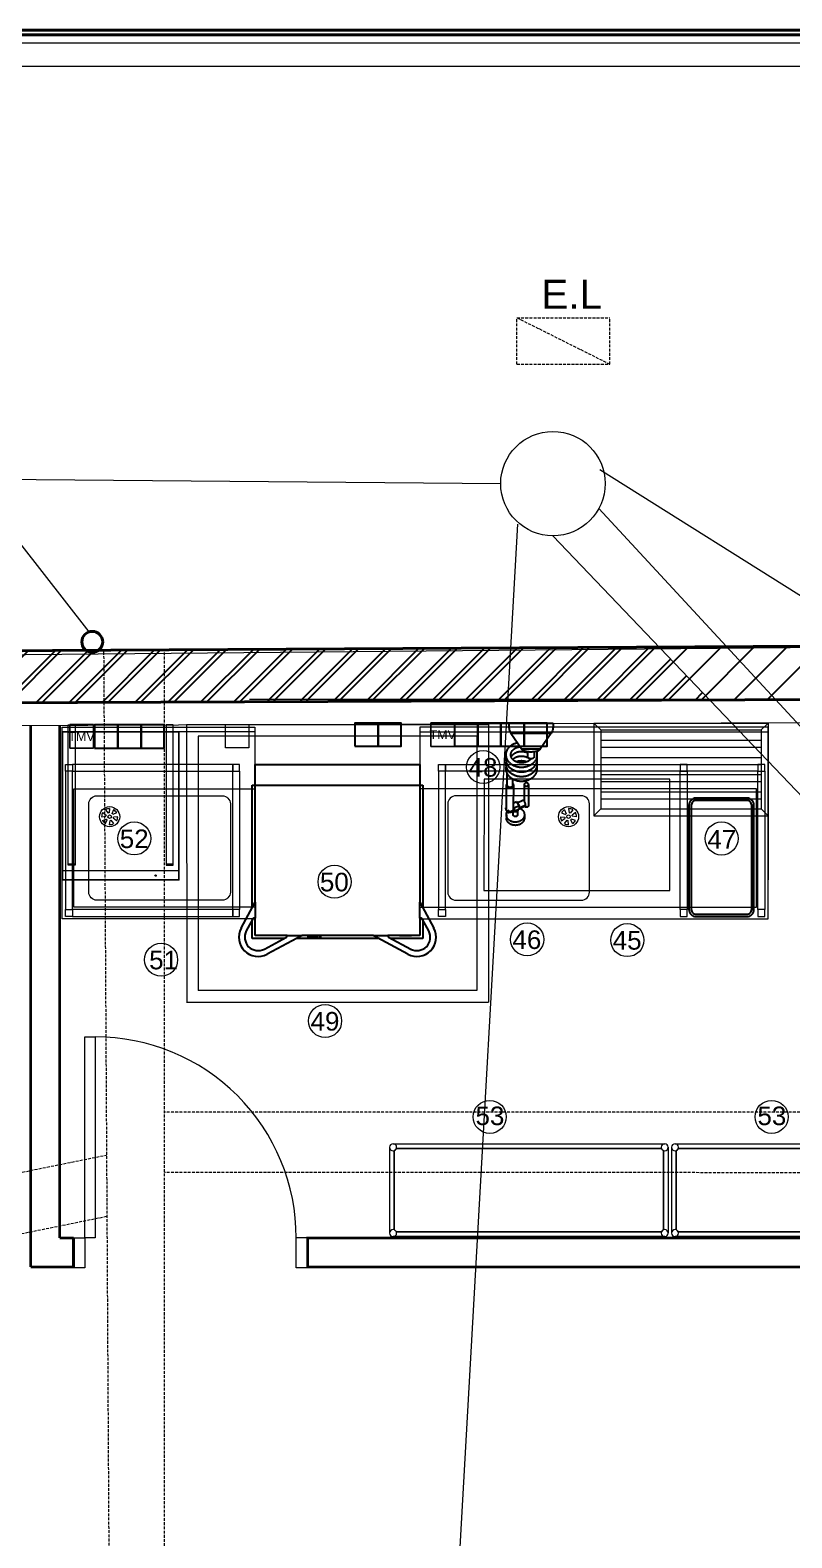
# Model space of a CAD drawing. Header units: millimetres. Extents: x -159872 to 386485, y -250577 to 158966.
# Drawn here: x 153026 to 156308, y 15271 to 21765 of the extents above; entities that cross this region are included whole.
import ezdxf

# ---------------------------------------------------------------- set-up
doc = ezdxf.new("R2010")
doc.units = ezdxf.units.MM
doc.linetypes.add('ACAD_ISO10W100', pattern=[18, 12, -3, 0, -3])
doc.layers.get('0').update_dxf_attribs({"lineweight": 25})
for name, color, linetype, lineweight in [('LDS-construction-lines', 6, 'Continuous', 9), ('LDS-equipment-kitchen equipment', 3, 'Continuous', 13), ('LDS-services-drainage', 17, 'Continuous', 18), ('LDS-struct-extg-ceiling beams', 252, 'ACAD_ISO10W100', 9), ('LDS-struct-extg-doors windows', 7, 'Continuous', 9), ('LDS-struct-extg-partitions', 107, 'Continuous', 35), ('LDS-struct-extg-walls', 1, 'Continuous', 40), ('LDS-struct-extg-walls_Hatch', 7, 'Continuous', 5), ('LDS-struct-new-doors windows', 5, 'Continuous', 9), ('LDS-struct-new-walls', 6, 'Continuous', 35), ('SYMBOLS WET', 5, 'Continuous', 30), ('TOPS', 252, 'Continuous', 13), ('WS-EQUIPMENT', 84, 'Continuous', 30), ('WS-EXTRACTION', 190, 'Continuous', 13), ('WS-FABRICATION', 7, 'Continuous', 5)]:
    doc.layers.add(name, color=color, linetype=linetype, lineweight=lineweight)
doc.styles.add('Arial', font='Arial.ttf')
doc.styles.add('Swiss 721 Light Extended BT', font='')
doc.styles.get('Swiss 721 Light Extended BT').set_extended_font_data('Swiss 721 Light Extended BT')

# ---------------------------------------------------------------- blocks, each defined once
blk = doc.blocks.new('Group-288')
at = {"layer": 'LDS-struct-extg-walls_Hatch', "linetype": 'Continuous', "lineweight": 25}
h = blk.add_hatch(dxfattribs=at)
h.set_pattern_fill('_USER_3', color=253, style=0, pattern_type=2)
h.set_pattern_definition([(45, (0, 0), (-70.71068, 70.71068), [])])
edge = h.paths.add_edge_path()
edge.add_line((95718.7, 55568.7), (92646.8, 55551.4))
edge.add_arc((92620.1, 55587.7), 45, 234.31747, 306.32912, ccw=False)
edge.add_line((92593.9, 55551.1), (89865.4, 55535.7))
edge.add_line((89865.4, 55535.7), (89776.4, 55316))
edge.add_line((89776.4, 55316), (95718.7, 55338.9))
edge.add_line((95718.7, 55338.9), (95718.7, 55568.7))
at = {"layer": 'LDS-struct-extg-walls'}
for p, q in [((95718.7, 55568.7), (88261.7, 55526.7)), ((96688.7, 55342.6), (88261.7, 55310.1))]:
    blk.add_line(p, q, dxfattribs=at)
blk.add_circle((92620.1, 55587.7), 45, dxfattribs=at)
blk = doc.blocks.new('A$Ce73f2f2b')
at = {"color": 7, "lineweight": 5, "transparency": 33554534}
blk.add_polyline3d([(0.1, 800.1, 0), (0, 0.1, 0), (480, 0, 0), (480.1, 800, 0), (0.1, 800.1, 0)], dxfattribs=at)
at = {"color": 7, "lineweight": 5, "transparency": 33554457}
blk.add_3dface([(0.1, 800.1), (0, 0.1), (480, 0), (480.1, 800)], dxfattribs=at)
blk = doc.blocks.new('A$Ca13658ba')
at = {"layer": 'WS-EQUIPMENT', "lineweight": 25}
for p, q in [((0, 69.5), (0, 780)), ((0, 780), (593.4, 780)), ((90, 792), (616, 792)), ((90, 57), (90, 792)), ((593.4, 780), (706, 839.8)), ((662.5, 780), (593.4, 780)), ((662.5, 785.4), (662.5, 780)), ((662.5, 780), (737.5, 780)), ((717.6, 817.7), (665.1, 789.8)), ((669.2, 792), (750, 792)), ((737.5, 780), (737.5, 641.9)), ((750, 792), (750, 654.5)), ((737.5, 741.5), (737.5, 743.3)), ((737.5, 743.3), (737.5, 741.6)), ((737.5, 742.1), (737.5, 742.5)), ((737.5, 742.5), (737.5, 692.3)), ((737.5, 736.3), (737.5, 742.5)), ((737.5, 742.5), (737.5, 736.3)), ((737.5, 736.3), (737.5, 742.5)), ((737.5, 742.5), (737.5, 736.3)), ((737.5, 739.7), (737.5, 742.1)), ((737.5, 741.6), (737.5, 736.6)), ((737.5, 736.3), (737.5, 741.5)), ((737.5, 734.9), (737.5, 739.7)), ((737.5, 734.9), (737.5, 737)), ((737.5, 737), (737.5, 734.9)), ((737.5, 736.6), (737.5, 729.5)), ((737.5, 719), (737.5, 736.3)), ((737.5, 736.3), (737.5, 735.8)), ((737.5, 692.3), (737.5, 736.3)), ((737.5, 736.3), (737.5, 692.3)), ((737.5, 728.4), (737.5, 736.3)), ((737.5, 735.8), (737.5, 733)), ((737.5, 728), (737.5, 734.9)), ((737.5, 729.7), (737.5, 734.9)), ((737.5, 734.9), (737.5, 728.4)), ((737.5, 733), (737.5, 727.8)), ((737.5, 724.9), (737.5, 730)), ((737.5, 730), (737.5, 724.9)), ((737.5, 728), (737.5, 730)), ((737.5, 730), (737.5, 728.8)), ((737.5, 724.9), (737.5, 730)), ((737.5, 730), (737.5, 724.9)), ((737.5, 728.7), (737.5, 730)), ((737.5, 730), (737.5, 729.2)), ((737.5, 725.3), (737.5, 729.7)), ((737.5, 729.5), (737.5, 723.2)), ((737.5, 723.7), (737.5, 729.2)), ((737.5, 729.2), (737.5, 692.3)), ((737.5, 692.3), (737.5, 729.2)), ((737.5, 729.2), (737.5, 692.3)), ((737.5, 729.2), (737.5, 727.4)), ((737.5, 728.8), (737.5, 723.7)), ((737.5, 725.4), (737.5, 728.7)), ((817.5, 728.3), (737.5, 577.7)), ((737.5, 717.2), (737.5, 728)), ((737.5, 722.4), (737.5, 728)), ((737.5, 727.8), (737.5, 721.3)), ((737.5, 727.4), (737.5, 723.8)), ((737.5, 719.8), (737.5, 725.4)), ((737.5, 721.8), (737.5, 725.3)), ((737.5, 710.5), (737.5, 724.9)), ((737.5, 724.9), (737.5, 710.4)), ((737.5, 710.5), (737.5, 724.9)), ((737.5, 724.9), (737.5, 710.4)), ((737.5, 723.8), (737.5, 719.1)), ((737.5, 721.4), (737.5, 723.7)), ((737.5, 723.7), (737.5, 720.8)), ((737.5, 722.5), (737.5, 723.7)), ((737.5, 723.7), (737.5, 722.4)), ((737.5, 721.4), (737.5, 723.7)), ((737.5, 723.7), (737.5, 720.8)), ((737.5, 722.5), (737.5, 723.7)), ((737.5, 723.7), (737.5, 722.5)), ((737.5, 723.2), (737.5, 718.6)), ((737.5, 719), (737.5, 722.5)), ((737.5, 719.7), (737.5, 722.5)), ((737.5, 722.5), (737.5, 719)), ((737.5, 718.7), (737.5, 721.8)), ((737.5, 715.1), (737.5, 721.4)), ((737.5, 715.1), (737.5, 721.4)), ((737.5, 721.3), (737.5, 719)), ((737.5, 720.8), (737.5, 715.1)), ((737.5, 720.8), (737.5, 715.1)), ((737.5, 719), (737.5, 719.8)), ((737.5, 717.9), (737.5, 719.7)), ((737.5, 719.1), (737.5, 714)), ((737.5, 711.7), (737.5, 719)), ((737.5, 713.6), (737.5, 718.7)), ((737.5, 718.6), (737.5, 715.5)), ((737.5, 716.5), (737.5, 717.9)), ((737.5, 712.7), (737.5, 717.2)), ((737.5, 715.2), (737.5, 716.5)), ((737.5, 715.5), (737.5, 713.1)), ((737.5, 712.2), (737.5, 715.2)), ((744.7, 644.5), (795.4, 739.9)), ((737.5, 714), (737.5, 710.5)), ((737.5, 706.5), (737.5, 713.6)), ((737.5, 713.1), (737.5, 710.2)), ((737.5, 692.3), (737.5, 712.7)), ((737.5, 708.9), (737.5, 712.2)), ((737.5, 692.3), (737.5, 711.7)), ((737.5, 708.8), (737.5, 710.5)), ((737.5, 708.8), (737.5, 710.5)), ((737.5, 710.5), (737.5, 707.4)), ((737.5, 710.4), (737.5, 696.5)), ((737.5, 710.4), (737.5, 696.5)), ((737.5, 710.2), (737.5, 706.3)), ((737.5, 709.6), (737.5, 700)), ((737.5, 703.3), (737.5, 709.6)), ((737.5, 703.4), (737.5, 708.9)), ((737.5, 700.6), (737.5, 708.8)), ((737.5, 700.6), (737.5, 708.8)), ((737.5, 707.4), (737.5, 705.6)), ((737.5, 699), (737.5, 706.5)), ((737.5, 706.3), (737.5, 702.1)), ((737.5, 705.6), (737.5, 702.8)), ((737.5, 699.4), (737.5, 704.1)), ((737.5, 704.1), (737.5, 703.3)), ((737.5, 697.4), (737.5, 703.4)), ((737.5, 699.3), (737.5, 703.3)), ((737.5, 703.3), (737.5, 699.1)), ((737.5, 702.5), (737.5, 703.3)), ((737.5, 703.3), (737.5, 699.1)), ((737.5, 702.5), (737.5, 703.3)), ((737.5, 703.3), (737.5, 694.5)), ((737.5, 702.8), (737.5, 699.3)), ((737.5, 694.4), (737.5, 702.5)), ((737.5, 694.4), (737.5, 702.5)), ((737.5, 702.1), (737.5, 699)), ((737.5, 697.8), (737.5, 700.6)), ((737.5, 697.8), (737.5, 700.6)), ((737.5, 700), (737.5, 693.6)), ((737.5, 697.8), (737.5, 699.4)), ((737.5, 697.8), (737.5, 699.3)), ((737.5, 699.3), (737.5, 697.8)), ((737.5, 699.1), (737.5, 697.8)), ((737.5, 699.1), (737.5, 697.8)), ((737.5, 693.5), (737.5, 699)), ((737.5, 699), (737.5, 697.8)), ((737.5, 693.1), (737.5, 697.4)), ((737.5, 696.5), (737.5, 691.5)), ((737.5, 696.5), (737.5, 691.5)), ((737.5, 694.5), (737.5, 691.5)), ((737.5, 691.5), (737.5, 694.4)), ((737.5, 691.5), (737.5, 694.4)), ((737.5, 693.6), (737.5, 691.5)), ((737.5, 691.5), (737.5, 693.5)), ((737.5, 691.5), (737.5, 693.1)), ((737.5, 577.7), (737.5, 641.9)), ((737.5, 641.9), (740.3, 641.9)), ((750, 601.2), (750, 248.3)), ((737.5, 577.7), (737.5, 355.3)), ((737.5, 355.3), (737.5, 354.3)), ((737.5, 355.3), (739.5, 355.3)), ((737.5, 354.3), (737.5, 353)), ((737.5, 354.3), (739.5, 354.3)), ((737.5, 353), (737.5, 352.6)), ((737.5, 352.6), (737.5, 352.2)), ((737.5, 352.6), (739.5, 352.6)), ((737.5, 352.2), (737.5, 350.6)), ((737.5, 350.6), (737.5, 349.1)), ((737.5, 350.6), (739.5, 350.6)), ((737.5, 349.1), (737.5, 347.9)), ((737.5, 349.1), (739.5, 349.1)), ((737.5, 347.9), (737.5, 347.1)), ((737.5, 347.1), (737.5, 346.7)), ((737.5, 347.1), (739.5, 347.1)), ((737.5, 346.7), (737.5, 345.4)), ((737.5, 345.4), (737.5, 344.4)), ((737.5, 345.4), (739.5, 345.4)), ((737.5, 344.4), (737.5, 343.5)), ((737.5, 344.4), (739.5, 344.4)), ((737.5, 343.5), (737.5, 342.5)), ((737.5, 343.5), (739.5, 343.5)), ((737.5, 342.5), (737.5, 341)), ((737.5, 342.5), (739.5, 342.5)), ((737.5, 341), (737.5, 340)), ((737.5, 341), (739.5, 341)), ((737.5, 340), (737.5, 338.2)), ((737.5, 340), (739.5, 340)), ((737.5, 338.2), (737.5, 337.2)), ((737.5, 338.2), (739.5, 338.2)), ((737.5, 337.2), (737.5, 336.6)), ((737.5, 337.2), (739.5, 337.2)), ((737.5, 336.6), (737.5, 336.3)), ((737.5, 336.6), (739.5, 336.6)), ((737.5, 336.3), (737.5, 335.5)), ((737.5, 336.3), (739.5, 336.3)), ((737.5, 336.2), (739.5, 336.2)), ((737.5, 335.5), (737.5, 334.7)), ((737.5, 335.5), (739.5, 335.5)), ((737.5, 334.7), (737.5, 333.7)), ((737.5, 334.7), (739.5, 334.7)), ((737.5, 333.7), (737.5, 332.7)), ((737.5, 333.7), (739.5, 333.7)), ((737.5, 332.7), (739.5, 332.7)), ((737.5, 332.6), (737.5, 332.1)), ((737.5, 332.6), (739.5, 332.6)), ((737.5, 332.1), (737.5, 331.3)), ((737.5, 332.1), (739.5, 332.1)), ((737.5, 331.3), (737.5, 329.3)), ((737.5, 331.3), (739.5, 331.3)), ((737.5, 329.3), (737.5, 327.3)), ((737.5, 329.3), (739.5, 329.3)), ((737.5, 327.3), (737.5, 326.5)), ((737.5, 327.3), (739.5, 327.3)), ((737.5, 326.5), (737.5, 325.5)), ((737.5, 326.5), (739.5, 326.5)), ((737.5, 325.5), (737.5, 324.7)), ((737.5, 325.5), (739.5, 325.5)), ((739.5, 354.3), (739.5, 355.3)), ((739.5, 353), (739.5, 354.3)), ((739.5, 352.6), (739.5, 353)), ((739.5, 352.2), (739.5, 352.6)), ((739.5, 350.6), (739.5, 352.2)), ((739.5, 349.1), (739.5, 350.6)), ((739.5, 347.9), (739.5, 349.1)), ((739.5, 347.1), (739.5, 347.9)), ((739.5, 346.7), (739.5, 347.1)), ((739.5, 345.4), (739.5, 346.7)), ((739.5, 344.4), (739.5, 345.4)), ((739.5, 342.5), (739.5, 343.5)), ((739.5, 340), (739.5, 341)), ((739.5, 338.2), (739.5, 340)), ((739.5, 337.2), (739.5, 338.2)), ((739.5, 336.6), (739.5, 337.2)), ((739.5, 336.3), (739.5, 336.6)), ((739.5, 334.7), (739.5, 335.5)), ((739.5, 333.7), (739.5, 334.7)), ((739.5, 332.7), (739.5, 333.7)), ((739.5, 331.3), (739.5, 332.1)), ((739.5, 329.3), (739.5, 331.3)), ((739.5, 327.3), (739.5, 329.3)), ((739.5, 326.5), (739.5, 327.3)), ((739.5, 324.7), (739.5, 325.5)), ((737.5, 324.7), (737.5, 324)), ((737.5, 324.7), (739.5, 324.7)), ((737.5, 324), (737.5, 322.4)), ((737.5, 324), (739.5, 324)), ((737.5, 322.4), (737.5, 321.8)), ((737.5, 322.4), (739.5, 322.4)), ((737.5, 321.8), (737.5, 320.8)), ((737.5, 321.8), (739.5, 321.8)), ((737.5, 320.8), (737.5, 319)), ((737.5, 320.8), (739.5, 320.8)), ((737.5, 319), (737.5, 317.9)), ((737.5, 319), (739.5, 319)), ((737.5, 317.9), (737.5, 317.2)), ((737.5, 317.9), (739.5, 317.9)), ((737.5, 317.2), (737.5, 317)), ((737.5, 317.2), (739.5, 317.2)), ((737.5, 317), (737.5, 315.9)), ((737.5, 317), (739.5, 317)), ((737.5, 315.9), (737.5, 315.7)), ((737.5, 315.9), (739.5, 315.9)), ((737.5, 315.7), (737.5, 315.3)), ((737.5, 315.7), (739.5, 315.7)), ((737.5, 315.3), (737.5, 314.4)), ((737.5, 315.3), (739.5, 315.3)), ((737.5, 314.4), (737.5, 313.1)), ((737.5, 314.4), (739.5, 314.4)), ((737.5, 313.1), (737.5, 311.9)), ((737.5, 313.1), (739.5, 313.1)), ((737.5, 311.9), (737.5, 311.2)), ((737.5, 311.9), (739.5, 311.9)), ((737.5, 311.2), (737.5, 310.8)), ((737.5, 311.2), (739.5, 311.2)), ((737.5, 310.8), (737.5, 310.6)), ((737.5, 310.8), (739.5, 310.8)), ((737.5, 310.8), (739.5, 310.8)), ((737.5, 310.6), (737.5, 309.5)), ((737.5, 310.6), (739.5, 310.6)), ((737.5, 309.5), (737.5, 308.5)), ((737.5, 309.5), (739.5, 309.5)), ((737.5, 308.5), (737.5, 307.6)), ((737.5, 308.5), (739.5, 308.5)), ((737.5, 307.6), (737.5, 306.8)), ((737.5, 307.6), (739.5, 307.6)), ((737.5, 306.8), (737.5, 305.8)), ((737.5, 306.8), (739.5, 306.8)), ((737.5, 305.8), (737.5, 304.8)), ((737.5, 305.8), (739.5, 305.8)), ((737.5, 304.8), (739.5, 304.8)), ((737.5, 304.7), (737.5, 304.2)), ((737.5, 304.7), (739.5, 304.7)), ((737.5, 304.2), (737.5, 303.4)), ((737.5, 304.2), (739.5, 304.2)), ((737.5, 303.4), (737.5, 301.4)), ((737.5, 303.4), (739.5, 303.4)), ((737.5, 301.4), (737.5, 299.4)), ((737.5, 301.4), (739.5, 301.4)), ((737.5, 299.4), (737.5, 298.7)), ((737.5, 299.4), (739.5, 299.4)), ((737.5, 298.7), (737.5, 297.7)), ((737.5, 298.7), (739.5, 298.7)), ((737.5, 297.7), (737.5, 296.8)), ((737.5, 297.7), (739.5, 297.7)), ((737.5, 296.8), (737.5, 296.2)), ((737.5, 296.8), (739.5, 296.8)), ((737.5, 296.2), (737.5, 294.5)), ((737.5, 296.2), (739.5, 296.2)), ((737.5, 294.5), (737.5, 271.8)), ((737.5, 294.5), (739.5, 294.5)), ((737.5, 207.6), (737.5, 271.8)), ((737.5, 271.8), (817.5, 121.2)), ((739.5, 324), (739.5, 324.7)), ((739.5, 322.4), (739.5, 324)), ((739.5, 320.8), (739.5, 321.8)), ((739.5, 319), (739.5, 320.8)), ((739.5, 317.9), (739.5, 319)), ((739.5, 317.2), (739.5, 317.9)), ((739.5, 317), (739.5, 317.2)), ((739.5, 315.7), (739.5, 315.9)), ((739.5, 315.3), (739.5, 315.7)), ((739.5, 314.4), (739.5, 315.3)), ((739.5, 313.1), (739.5, 314.4)), ((739.5, 311.9), (739.5, 313.1)), ((739.5, 311.2), (739.5, 311.9)), ((739.5, 310.8), (739.5, 311.2)), ((739.5, 310.6), (739.5, 310.8)), ((739.5, 308.5), (739.5, 309.5)), ((739.5, 306.8), (739.5, 307.6)), ((739.5, 305.8), (739.5, 306.8)), ((739.5, 304.8), (739.5, 305.8)), ((739.5, 303.4), (739.5, 304.2)), ((739.5, 301.4), (739.5, 303.4)), ((739.5, 299.4), (739.5, 301.4)), ((739.5, 298.7), (739.5, 299.4)), ((739.5, 296.8), (739.5, 297.7)), ((739.5, 296.2), (739.5, 296.8)), ((739.5, 294.5), (739.5, 296.2)), ((740.3, 207.6), (737.5, 207.6)), ((737.5, 207.6), (737.5, 69.5)), ((795.4, 109.6), (744.7, 205)), ((750, 195), (750, 57)), ((593.4, 69.5), (0, 69.5)), ((706, 9.7), (593.4, 69.5)), ((593.4, 69.5), (662.5, 69.5)), ((662.5, 69.5), (662.5, 64.1)), ((737.5, 69.5), (662.5, 69.5)), ((616.9, 57), (90, 57)), ((665.1, 59.7), (717.6, 31.8)), ((750, 57), (670.2, 57))]:
    blk.add_line(p, q, dxfattribs=at)
for centre, radius, start, end in [((744.7, 767), 82.5, 331.99998, 117.99998), ((667.5, 785.4), 4.98, 117.99998, 179.99998), ((744.6, 766.9), 57.6, 331.99998, 117.99998), ((740.3, 646.9), 4.98, 269.99998, 331.99998), ((740.3, 202.6), 4.98, 27.99998, 89.99998), ((744.7, 82.5), 82.5, 241.99998, 27.99998), ((744.6, 82.6), 57.6, 241.99998, 27.99998), ((667.5, 64.1), 4.98, 179.99998, 241.99998)]:
    blk.add_arc(centre, radius, start, end, dxfattribs=at)
blk = doc.blocks.new('A$Cea342d72')
at = {"layer": 'WS-EXTRACTION', "color": 202, "linetype": 'Continuous'}
for p, q in [((0, 1300.1), (1195.9, 1300.3)), ((0, 0), (0, 1300.1)), ((1195.9, 0), (1195.9, 1300.3)), ((50.1, 1249.9), (50, 50.1)), ((50, 1249.9), (1145.9, 1249.8)), ((1145.8, 1249.8), (1145.9, 50.1)), ((0, 0.1), (1195.9, 0.3)), ((50, 50.2), (1145.9, 50.3))]:
    blk.add_line(p, q, dxfattribs=at)
blk = doc.blocks.new('A$Ccfab4ac5')
for p, q in [((0, 0), (0, 830)), ((0, 830), (825, 830)), ((20, 830), (20, 0)), ((265, 50.3), (265, 830)), ((265, 830), (775, 830)), ((775, 830), (775, 50.3)), ((825, 830), (825, 0)), ((350.4, 203.7), (368.7, 201.6)), ((354.9, 221.1), (372, 214.1)), ((355.4, 186.1), (369.8, 197.5)), ((367.9, 234.1), (374.9, 217)), ((385, 238.6), (387.3, 220.3)), ((402.6, 233.8), (391.3, 219.2)), ((415, 221.3), (400.3, 210.1)), ((419.6, 203.6), (401.4, 206.1)), ((367.4, 174.2), (378.7, 188.8)), ((385, 169.4), (382.7, 187.7)), ((401.9, 173.8), (395, 190.9)), ((414.9, 186.6), (397.9, 193.8)), ((825, 0), (0, 0)), ((775, 50.3), (265, 50.3))]:
    blk.add_line(p, q)
at = {"linetype": 'Continuous', "flags": 128}
for points in [[(159.6, 764), (159.6, 734), (189.6, 734), (189.6, 764)], [(189.6, 44), (189.6, 734), (159.6, 734), (159.6, 44)], [(189.6, 764), (785, 764), (785, 734), (189.6, 734)], [(785, 764), (785, 734), (815, 734), (815, 764)], [(815, 44), (815, 734), (785, 734), (785, 44)], [(159.6, 14), (159.6, 44), (189.6, 44), (189.6, 14)], [(189.6, 14), (785, 14), (785, 44), (189.6, 44)], [(785, 14), (785, 44), (815, 44), (815, 14)]]:
    blk.add_lwpolyline(points, close=True, dxfattribs=at)
at = {"flags": 128}
blk.add_lwpolyline([(295, 149), (295, 689, -0.414214), (330, 724), (710, 724, -0.414214), (745, 689), (745, 149, -0.414214), (710, 114), (330, 114, -0.414214), (295, 149)], format="xyb", dxfattribs=at)
for radius in [43.3, 7.58]:
    blk.add_circle((385, 204), radius)
for radius, start, end in [(34.6, 180.4334, 211.07189), (34.6, 119.68076, 150.31924), (16.5, 188.46435, 203.04095), (16.5, 127.7117, 142.2883), (34.6, 59.3479, 89.98639), (16.5, 67.37885, 81.95544), (16.5, 7.28905, 21.86564), (34.6, 359.2581, 29.89659), (34.6, 239.38825, 270.02673), (16.5, 247.41919, 261.99579), (16.5, 307.16788, 321.74447), (34.6, 299.13693, 329.77542)]:
    blk.add_arc((385, 204), radius, start, end)
blk = doc.blocks.new('A$Ca4948e66')
for p, q in [((0, 1499.5), (0, 0)), ((825, 1499.5), (0, 1499.5)), ((20, 0), (20, 1499.5)), ((825, 0), (825, 1499.5)), ((775, 1449.2), (265, 1449.2)), ((265, 1449.2), (265, 0)), ((775, 0), (775, 1449.2)), ((355.4, 657.9), (369.8, 646.5)), ((367.4, 669.8), (378.7, 655.2)), ((385, 674.6), (382.7, 656.3)), ((401.9, 670.2), (395, 653.1)), ((414.9, 657.4), (397.9, 650.2)), ((350.4, 640.3), (368.7, 642.4)), ((354.9, 622.9), (372, 629.9)), ((367.9, 609.9), (374.9, 627)), ((385, 605.4), (387.3, 623.7)), ((402.6, 610.2), (391.3, 624.8)), ((415, 622.7), (400.3, 633.9)), ((419.6, 640.4), (401.4, 637.9)), ((0, 0), (825, 0)), ((265, 0), (775, 0))]:
    blk.add_line(p, q)
at = {"linetype": 'Continuous', "flags": 128}
for points in [[(159.6, 1485.5), (159.6, 1455.5), (189.6, 1455.5), (189.6, 1485.5)], [(189.6, 1455.5), (189.6, 110), (159.6, 110), (159.6, 1455.5)], [(189.6, 1485.5), (785, 1485.5), (785, 1455.5), (189.6, 1455.5)], [(785, 1485.5), (785, 1455.5), (815, 1455.5), (815, 1485.5)], [(159.6, 1150.5), (159.6, 1120.5), (189.6, 1120.5), (189.6, 1150.5)], [(189.6, 1150.5), (785, 1150.5), (785, 1120.5), (189.6, 1120.5)], [(785, 1150.5), (785, 1120.5), (815, 1120.5), (815, 1150.5)], [(159.6, 80), (159.6, 110), (189.6, 110), (189.6, 80)], [(189.6, 80), (785, 80), (785, 110), (189.6, 110)], [(785, 80), (785, 110), (815, 110), (815, 80)]]:
    blk.add_lwpolyline(points, close=True, dxfattribs=at)
at = {"flags": 128}
blk.add_lwpolyline([(295, 695), (295, 155, 0.414214), (330, 120), (710, 120, 0.414214), (745, 155), (745, 695, 0.414214), (710, 730), (330, 730, 0.414214), (295, 695)], format="xyb", dxfattribs=at)
for radius in [43.3, 7.58]:
    blk.add_circle((385, 640), radius)
for radius, start, end in [(34.6, 148.92811, 179.5666), (34.6, 89.97327, 120.61175), (16.5, 98.00421, 112.58081), (16.5, 38.25553, 52.83212), (34.6, 30.22458, 60.86307), (34.6, 209.68076, 240.31924), (16.5, 156.95905, 171.53565), (16.5, 217.7117, 232.2883), (34.6, 270.01361, 300.6521), (16.5, 278.04456, 292.62115), (16.5, 338.13436, 352.71095), (34.6, 330.10341, 0.7419)]:
    blk.add_arc((385, 640), radius, start, end)
blk = doc.blocks.new('Group-340')
at = {"layer": 'LDS-equipment-kitchen equipment'}
for p, q in [((94781.1, 55238.1), (94781.1, 54838)), ((94781.1, 55238.1), (94811.1, 55208.1)), ((94811.1, 55208.1), (94811.1, 54868.2)), ((94811.1, 55208.1), (95501.2, 55208.1)), ((95501.2, 55208.1), (95531.4, 55238.1)), ((95501.2, 55208.1), (95501.2, 54868.2)), ((94811.1, 55164.2), (95501.2, 55164.2)), ((94811.1, 55134.2), (95501.2, 55134.2)), ((94811.1, 55090.2), (95501.2, 55090.2)), ((94811.1, 55060), (95501.2, 55060)), ((94811.1, 55016.1), (95501.2, 55016.1)), ((94811.1, 54986.1), (95501.2, 54986.1)), ((94811.1, 54942.1), (95501.2, 54942.1)), ((94811.1, 54912.2), (95501.2, 54912.2)), ((94781.1, 54838), (94811.1, 54868.2)), ((94781.1, 54838), (95531.4, 54838)), ((94811.1, 54868.2), (95501.2, 54868.2)), ((95501.2, 54868.2), (95531.4, 54838))]:
    blk.add_line(p, q, dxfattribs=at)
at = {"layer": 'LDS-equipment-kitchen equipment', "flags": 128}
blk.add_lwpolyline([(94781.1, 55238.1), (95531.4, 55238.1), (95531.4, 54838)], dxfattribs=at)
blk = doc.blocks.new('A$Ceb596916')
at = {"lineweight": 25}
for points in [[(11.9, 440, 0), (12.8, 423.2, 0), (15.5, 406.6, 0), (21.6, 396.8, 0), (67.9, 328.8, 0), (69.9, 326, 0)], [(203.9, 440, 0), (203, 423.2, 0), (200.4, 406.6, 0), (194.2, 396.8, 0), (147.9, 328.8, 0), (145.9, 326, 0)], [(83.9, 83.7, 0), (84, 83.7, 0), (84, 83.6, 0), (84, 83.6, 0), (84, 83.6, 0), (84, 83.6, 0), (84, 83.5, 0), (84, 83.5, 0), (84.1, 83.5, 0), (84.1, 83.4, 0), (84.1, 83.4, 0), (84.1, 83.4, 0), (84.1, 83.3, 0), (84.1, 83.3, 0), (84.1, 83.3, 0), (84.1, 83.2, 0), (84.1, 83.2, 0), (84.1, 83.2, 0), (84.1, 83.1, 0), (84.1, 83.1, 0), (84.1, 83.1, 0), (84.1, 83, 0), (84.1, 83, 0), (84.1, 83, 0), (84.1, 82.9, 0), (84.1, 82.9, 0), (84.1, 82.9, 0), (84.1, 82.9, 0), (84.1, 82.8, 0), (84.1, 82.8, 0), (84.1, 82.8, 0), (84.1, 82.7, 0), (84.1, 82.7, 0), (84.1, 82.7, 0), (84.1, 82.6, 0), (84.1, 82.6, 0), (84.1, 82.6, 0), (84, 82.5, 0), (84, 82.5, 0), (84, 82.5, 0), (84, 82.4, 0), (84, 82.4, 0), (84, 82.4, 0), (83.9, 82.4, 0), (83.9, 82.3, 0), (83.9, 82.3, 0), (83.9, 82.3, 0), (83.9, 82.3, 0), (83.9, 82.2, 0), (83.8, 82.2, 0), (83.8, 82.2, 0), (83.8, 82.2, 0), (83.8, 82.1, 0), (83.7, 82.1, 0), (83.7, 82.1, 0), (83.7, 82.1, 0), (83.7, 82.1, 0), (83.6, 82, 0), (83.6, 82, 0), (83.6, 82, 0), (83.6, 82, 0), (83.5, 82, 0), (83.5, 81.9, 0), (83.5, 81.9, 0), (83.4, 81.9, 0)]]:
    blk.add_polyline3d(points, dxfattribs=at)
at = {"lineweight": 25, "transparency": 33554687}
for points in [[(11.9, 440, 0), (203.9, 440, 0)], [(21.6, 396.8, 0), (194.2, 396.8, 0)], [(147.9, 328.8, 0), (67.9, 328.8, 0)], [(93.7, 298.1, 0), (93.7, 316.6, 0)], [(122.2, 316.6, 0), (122.1, 298, 0)], [(5.8, 173.1, 0), (5.8, 223.1, 0)], [(29.3, 173, 0), (29.3, 199, 0)], [(2.7, 75.6, 0), (3, 173.1, 0)], [(32, 173, 0), (31.6, 75.5, 0)], [(79, 175.6, 0), (79, 102.1, 0)], [(97.2, 175.5, 0), (97.2, 85.4, 0)], [(0.8, 75.8, 0), (2.7, 76.6, 0)], [(2.7, 66.8, 0), (2.7, 75.3, 0)], [(9.1, 65.8, 0), (9.1, 57.4, 0)], [(31.5, 95.8, 0), (45.2, 102.1, 0)], [(35.6, 74.3, 0), (31.7, 80.2, 0)], [(57.2, 84.3, 0), (35.6, 74.3, 0)], [(35.6, 59.3, 0), (35.6, 74.3, 0)], [(57.2, 69.2, 0), (35.6, 59.3, 0)], [(45.2, 102.1, 0), (57.2, 84.3, 0)], [(48.2, 97.6, 0), (72.5, 108.7, 0)], [(57.2, 75.1, 0), (82.5, 86.8, 0)], [(57.2, 84.3, 0), (57.2, 69.2, 0)], [(83.4, 81.9, 0), (57.2, 69.8, 0)], [(1.7, 45.9, 0), (1.7, 32, 0)], [(34.6, 64.8, 0), (10.9, 53.9, 0)], [(31.1, 45.8, 0), (31.2, 62.5, 0)], [(35.6, 59.3, 0), (32.5, 63.8, 0)], [(50.2, 62.5, 0), (50.2, 45.7, 0)], [(79.6, 45.6, 0), (79.6, 31.9, 0)]]:
    blk.add_polyline3d(points, dxfattribs=at)
for points, weights in [([(131.3, 318.3), (149.7, 263.3), (95.2, 228.2), (34.8, 256.2), (-25.5, 284.2), (-17.5, 340.9), (49, 356.5)], [1, 0.589943472935, 0.589943472935, 1, 0.589943472935, 0.589943472935, 1]), ([(107.3, 286.3), (88, 261.6), (49.7, 260.8), (28.6, 284.8), (7.5, 308.7), (23.5, 334.8), (61.4, 338.3)], [1, 0.685615680165, 0.685615680165, 1, 0.685615680165, 0.685615680165, 1]), ([(132.5, 293.8), (140.7, 257.5), (112.1, 229.1), (67.3, 229.1), (22.5, 229.2), (-6.1, 257.6), (2, 293.9)], [1, 0.759496507926, 0.759496507926, 1, 0.759496507926, 0.759496507926, 1]), ([(132.5, 273.8), (140.7, 237.5), (112.1, 209.1), (67.3, 209.1), (22.5, 209.2), (-6.1, 237.6), (2, 273.9)], [1, 0.759496507926, 0.759496507926, 1, 0.759496507926, 0.759496507926, 1]), ([(132.5, 253.8), (140.7, 217.5), (112.1, 189.1), (67.3, 189.1), (22.5, 189.2), (-6.1, 217.6), (2, 253.9)], [1, 0.759496507926, 0.759496507926, 1, 0.759496507926, 0.759496507926, 1]), ([(29.3, 180), (37.1, 171), (31, 161.1), (17.5, 161.1), (4.1, 161.1), (-2.1, 171), (5.8, 180)], [1, 0.637757533353, 0.637757533353, 1, 0.637757533353, 0.637757533353, 1]), ([(29.3, 173.1), (29.3, 167.4), (24.4, 163.3), (17.5, 163.3), (10.6, 163.4), (5.7, 167.4), (5.8, 173.1)], [1, 0.804010174296, 0.804010174296, 1, 0.804010174296, 0.804010174296, 1]), ([(97.2, 175.5), (97.2, 160.5), (79, 160.6), (79, 175.6), (79.1, 190.6), (97.3, 190.5), (97.2, 175.5)], [1, 0.333333333333, 0.333333333333, 1, 0.333333333333, 0.333333333333, 1]), ([(9.1, 65.8), (15.1, 52.4), (13.1, 47.4), (5.9, 58), (-1.3, 68.6), (-3.3, 79.6), (2.7, 75.3)], [1, 0.523341727405, 0.523341727405, 1, 0.523341727405, 0.523341727405, 1]), ([(62.5, 72.3), (94.2, 54.5), (88.1, 23.3), (51.2, 14.8), (14.3, 6.3), (-10.6, 30.3), (5.2, 59.1)], [1, 0.614134805158, 0.614134805158, 1, 0.614134805158, 0.614134805158, 1]), ([(79.6, 32.1), (79.6, 13.3), (63.5, 0), (40.7, 0), (17.8, 0), (1.7, 13.4), (1.7, 32.2)], [1, 0.804010187712, 0.804010187712, 1, 0.804010187712, 0.804010187712, 1])]:
    blk.add_rational_spline(points, weights, degree=3, knots=[0, 0, 0, 0, 0.5, 0.5, 0.5, 1, 1, 1, 1], dxfattribs=at)
for points, weights in [([(145.9, 326), (134.4, 308.6), (81.4, 308.6), (69.9, 326)], [1, 0.47801582103, 0.47801582103, 1]), ([(22.9, 294), (32.9, 318.7), (65.4, 327.1), (93.7, 312.3)], [1, 0.72529452185, 0.72529452185, 1]), ([(29.3, 284), (49.7, 305.5), (84.9, 305.4), (105.1, 283.7)], [1, 0.71731619995, 0.71731619995, 1]), ([(43.8, 274), (58.6, 280.4), (75.8, 280.3), (90.5, 273.8)], [1, 0.909307633258, 0.909307633258, 1]), ([(122.1, 298), (122.1, 274.5), (93.6, 274.6), (93.7, 298.1)], [1, 0.333333333333, 0.333333333333, 1]), ([(9.1, 57.4), (5.2, 59.5), (2.8, 62.9), (2.7, 66.8)], [1, 0.926885612438, 0.926885612438, 1]), ([(52, 66.9), (51, 55.5), (37.6, 53.1), (30.8, 63)], [1, 0.524907071542, 0.524907071542, 1]), ([(31.7, 79.1), (35.4, 72), (36.7, 65.7), (34.6, 64.8)], [1, 0.759446743182, 0.759446743182, 1]), ([(72.5, 108.7), (78.5, 111.5), (88.6, 89.6), (82.5, 86.8)], [1, 0.333333333333, 0.333333333333, 1]), ([(97.2, 85.5), (97.3, 76.9), (87.5, 74.1), (81, 80.8)], [1, 0.552019800799, 0.552019800799, 1]), ([(24.2, 56.8), (21.2, 55.5), (17.9, 55), (14.5, 55.5)], [1, 0.960779469014, 0.960779469014, 1]), ([(30.6, 62.9), (29.4, 60.3), (27.2, 58.2), (24.2, 56.8)], [1, 0.960779469014, 0.960779469014, 1]), ([(45.3, 38.9), (38.1, 35.6), (31, 39.1), (31.1, 45.9)], [1, 0.666666666667, 0.666666666667, 1]), ([(50.2, 45.6), (50.1, 42.7), (48.4, 40.3), (45.3, 38.9)], [1, 0.910683602523, 0.910683602523, 1])]:
    blk.add_rational_spline(points, weights, degree=3, dxfattribs=at)
for points in [[(2.7, 75.3), (2.7, 75.4), (2.7, 75.5), (2.7, 75.6)], [(14.5, 55.5), (15.1, 56.3), (15.9, 58), (15.4, 60.2), (13.1, 62.5), (10.5, 64.5), (9.1, 65.8)], [(31.6, 75.5), (31.6, 74.7), (31.6, 73.7), (31.5, 73.1)]]:
    blk.add_open_spline(points, degree=3, dxfattribs=at)
for points, knots in [([(31.5, 73.1), (31.5, 72.8), (31.4, 72.1), (31.2, 70.8), (30.9, 69.2), (30.5, 67.7), (30.3, 66.9), (30.2, 66.4), (30.2, 66.1), (30.1, 65.8), (30.1, 65.4), (30.1, 64.8), (30.1, 64), (30.3, 63.4), (30.6, 62.9)], [0, 0, 0, 0, 0.0416666, 0.0833333, 0.1666666, 0.25, 0.2916666, 0.3125, 0.3333333, 0.3541666, 0.375, 0.4166666, 0.5, 0.6666666, 0.6666666, 0.6666666, 0.6666666]), ([(82.1, 86.6), (82.1, 86.6), (82.1, 86.5), (82.2, 86.5), (82.5, 85.9), (83.2, 84.8), (83.7, 84), (83.9, 83.7)], [0, 0, 0, 0, 0.0060353, 0.0060353, 0.0060353, 0.1385648, 0.2374773, 0.2374773, 0.2374773, 0.2374773])]:
    blk.add_open_spline(points, degree=3, knots=knots, dxfattribs=at)
blk = doc.blocks.new('A$C7c02314d')
at = {"lineweight": 25, "flags": 128}
for points in [[(0, 250), (0, 30, 0.414214), (30, 0), (480, 0, 0.414214), (510, 30), (510, 250, 0.414214), (480, 280), (30, 280, 0.414214), (0, 250)], [(10, 250), (10, 30, 0.414214), (30, 10), (480, 10, 0.414214), (500, 30), (500, 250, 0.414214), (480, 270), (30, 270, 0.414214), (10, 250)]]:
    blk.add_lwpolyline(points, format="xyb", close=True, dxfattribs=at)
blk = doc.blocks.new('A$C11cc1ed7')
at = {"layer": 'TOPS', "linetype": 'Continuous', "lineweight": 5, "flags": 128}
for points in [[(0, 478), (0, 448), (30, 448), (30, 478), (0, 478)], [(30, 478), (30, 448), (598.9, 448), (598.9, 478), (30, 478)], [(598.9, 478), (598.9, 448), (603.9, 448), (603.9, 478), (598.9, 478)], [(0, 25), (0, 55), (30, 55), (30, 25), (0, 25)], [(30, 25), (30, 55), (598.9, 55), (598.9, 25), (30, 25)], [(598.9, 25), (598.9, 55), (603.9, 55), (603.9, 25), (598.9, 25)]]:
    blk.add_lwpolyline(points, close=True, dxfattribs=at)
at = {"layer": 'TOPS', "linetype": 'Continuous', "lineweight": 5}
blk.add_circle((648.9, 401.5), 3, dxfattribs=at)
at = {"layer": 'WS-FABRICATION'}
for p, q in [((30, 503), (30, 0)), ((668.9, 503), (30, 503)), ((31.5, 501.5), (31.5, 1.5)), ((667.4, 501.5), (31.5, 501.5)), ((628.9, 501.5), (628.9, 1.5)), ((667.4, 501.5), (667.4, 1.5)), ((668.9, 503), (668.9, 0)), ((668.9, 0), (30, 0)), ((667.4, 1.5), (31.5, 1.5))]:
    blk.add_line(p, q, dxfattribs=at)
blk = doc.blocks.new('Group-341')
at = {"layer": 'LDS-equipment-kitchen equipment', "flags": 128}
for points in [[(94180.6, 55238.9), (94180.6, 55137.3), (94079, 55137.3), (94079, 55238.9)], [(94180.6, 55238.9), (94079, 55238.9), (94079, 55137.3), (94180.6, 55137.3), (94180.6, 55238.9)]]:
    blk.add_lwpolyline(points, close=True, dxfattribs=at)
at = {"layer": 'LDS-equipment-kitchen equipment', "insert": (94129.8, 55188.1), "char_height": 38.42, "width": 72.042, "attachment_point": 5, "line_spacing_factor": 1.004016, "style": 'Arial'}
blk.add_mtext('TMV', dxfattribs=at)
blk = doc.blocks.new('WATER SERVICE (W5)')
at = {"layer": 'SYMBOLS WET', "lineweight": 25}
blk.add_polyline3d([(-50, -50, 0), (50, -50, 0), (50, 50, 0), (-50, 50, 0), (-50, -50, 0)], dxfattribs=at)
blk = doc.blocks.new('WATER SERVICE (W4)')
at = {"layer": 'SYMBOLS WET', "lineweight": 25}
blk.add_polyline3d([(-50, -50, 0), (50, -50, 0), (50, 50, 0), (-50, 50, 0), (-50, -50, 0)], dxfattribs=at)
blk = doc.blocks.new('WATER SERVICE (W7)')
at = {"layer": 'SYMBOLS WET', "lineweight": 25}
blk.add_polyline3d([(-50, -50, 0), (50, -50, 0), (50, 50, 0), (-50, 50, 0), (-50, -50, 0)], dxfattribs=at)
blk = doc.blocks.new('Group-342')
at = {"layer": 'LDS-equipment-kitchen equipment'}
blk.add_polyline3d([(93294.8, 55131.4, 0), (93194.8, 55131.4, 0), (93194.8, 55231.4, 0), (93294.8, 55231.4, 0), (93294.8, 55131.4, 0)], dxfattribs=at)
blk = doc.blocks.new('Group-343')
at = {"layer": 'LDS-equipment-kitchen equipment', "flags": 128}
for points in [[(92624.9, 55231.3), (92624.9, 55129.7), (92523.2, 55129.7), (92523.2, 55231.3)], [(92624.9, 55231.3), (92523.2, 55231.3), (92523.2, 55129.7), (92624.9, 55129.7), (92624.9, 55231.3)]]:
    blk.add_lwpolyline(points, close=True, dxfattribs=at)
at = {"layer": 'LDS-equipment-kitchen equipment', "insert": (92574, 55180.5), "char_height": 38.42, "width": 72.042, "attachment_point": 5, "line_spacing_factor": 1.004016, "style": 'Arial'}
blk.add_mtext('TMV', dxfattribs=at)
blk = doc.blocks.new('Group-408')
at = {"layer": 'LDS-equipment-kitchen equipment'}
for p, q in [((95115.9, 53411), (95115.9, 53041)), ((95130.9, 53426), (96300.9, 53426)), ((95135.9, 53055.1), (95135.9, 53396.8)), ((95145, 53406), (96286.8, 53406)), ((96295.9, 53396.8), (96295.9, 53055.1)), ((96315.9, 53411), (96315.9, 53041)), ((96300.9, 53026), (95130.9, 53026)), ((96286.8, 53046), (95145, 53046))]:
    blk.add_line(p, q, dxfattribs=at)
at = {"layer": 'LDS-equipment-kitchen equipment', "flags": 128}
blk.add_lwpolyline([(95145, 53406, -0.226541), (95135.9, 53396.8), (95135.9, 53055.1, -0.226541), (95145, 53046), (96286.8, 53046, -0.226541), (96295.9, 53055.1), (96295.9, 53396.8, -0.226541), (96286.8, 53406)], format="xyb", close=True, dxfattribs=at)
at = {"layer": 'LDS-equipment-kitchen equipment'}
for centre, start, end in [((95130.9, 53411), 180, 90), ((95130.9, 53411), 90, 180), ((96300.9, 53411), 90, 360), ((96300.9, 53411), 360, 90), ((95130.9, 53041), 270, 180), ((96300.9, 53041), 360, 270), ((95130.9, 53041), 180, 270), ((96300.9, 53041), 270, 360)]:
    blk.add_arc(centre, 15, start, end, dxfattribs=at)
blk = doc.blocks.new('Group-409')
at = {"layer": 'LDS-equipment-kitchen equipment'}
for p, q in [((93901.3, 53411), (93901.3, 53041)), ((93916.3, 53426), (95086.3, 53426)), ((93921.3, 53055.1), (93921.3, 53396.8)), ((93930.4, 53406), (95072.1, 53406)), ((95081.3, 53396.8), (95081.3, 53055.1)), ((95101.3, 53411), (95101.3, 53041)), ((95086.3, 53026), (93916.3, 53026)), ((95072.1, 53046), (93930.4, 53046))]:
    blk.add_line(p, q, dxfattribs=at)
at = {"layer": 'LDS-equipment-kitchen equipment', "flags": 128}
blk.add_lwpolyline([(93930.4, 53406, -0.226541), (93921.3, 53396.8), (93921.3, 53055.1, -0.226541), (93930.4, 53046), (95072.1, 53046, -0.226541), (95081.3, 53055.1), (95081.3, 53396.8, -0.226541), (95072.1, 53406)], format="xyb", close=True, dxfattribs=at)
at = {"layer": 'LDS-equipment-kitchen equipment'}
for centre, start, end in [((93916.3, 53411), 180, 90), ((93916.3, 53411), 90, 180), ((95086.3, 53411), 90, 360), ((95086.3, 53411), 360, 90), ((93916.3, 53041), 270, 180), ((95086.3, 53041), 360, 270), ((93916.3, 53041), 180, 270), ((95086.3, 53041), 270, 360)]:
    blk.add_arc(centre, 15, start, end, dxfattribs=at)
blk = doc.blocks.new('Group-410')
at = {"layer": 'LDS-equipment-kitchen equipment'}
blk.add_line((95531.5, 55231.3), (95531.5, 54562.6), dxfattribs=at)
for centre in [(94304.2, 55048.5), (92801.1, 54740.9), (95331.4, 54740.7), (93664, 54554.4), (94493.7, 54306.2), (94925.2, 54303.1), (92916.8, 54218.6), (93623.4, 53954.8), (94332.3, 53541.6), (95546.9, 53541.6)]:
    blk.add_circle(centre, 71.2, dxfattribs=at)
at = {"layer": 'LDS-equipment-kitchen equipment', "rotation": 270}
for name, p in [('A$Ccfab4ac5', (92491.1, 55219.7)), ('A$C11cc1ed7', (92491.2, 55229.7)), ('A$Cea342d72', (93026.6, 55231.3)), ('A$Ca4948e66', (94032, 55219.7)), ('A$Ca13658ba', (93252, 55060.1)), ('A$Ce73f2f2b', (94307.7, 54996.2)), ('A$C7c02314d', (95190.9, 54914.4))]:
    blk.add_blockref(name, p, dxfattribs=at)
at = {"layer": 'LDS-equipment-kitchen equipment'}
for name, p in [('Group-343', (0, 0)), ('WATER SERVICE (W4)', (92680.3, 55180.5)), ('WATER SERVICE (W5)', (92780.3, 55180.5)), ('Group-342', (0, 0)), ('WATER SERVICE (W4)', (93901.4, 55188.1)), ('Group-341', (0, 0)), ('WATER SERVICE (W4)', (94230.5, 55188.1)), ('WATER SERVICE (W4)', (94330.5, 55188.1)), ('WATER SERVICE (W5)', (94430.5, 55188.1)), ('A$Ceb596916', (94402.3, 54797.4)), ('Group-340', (0, 0)), ('Group-409', (0, 0)), ('Group-408', (0, 0))]:
    blk.add_blockref(name, p, dxfattribs=at)
at = {"layer": 'LDS-equipment-kitchen equipment', "zscale": 0.9779579161960749}
for p in [(92880.3, 55180.5), (93801.4, 55188.1), (94530.5, 55188.1)]:
    blk.add_blockref('WATER SERVICE (W7)', p, dxfattribs=at)
at = {"layer": 'LDS-equipment-kitchen equipment', "char_height": 80, "attachment_point": 5, "rotation": 0.00047, "line_spacing_factor": 0.25, "style": 'Swiss 721 Light Extended BT'}
for s, insert in [('48', (94303.6, 55046.6)), ('52', (92800.9, 54738.9)), ('47', (95332.1, 54737)), ('50', (93663, 54552.5)), ('46', (94492.6, 54304.3)), ('45', (94924.6, 54301.5)), ('51', (92927.4, 54216.7)), ('49', (93622.8, 53952.9)), ('53', (94333.4, 53545.6)), ('53', (95548, 53545.6))]:
    blk.add_mtext(s, dxfattribs=dict(at, insert=insert))

msp = doc.modelspace()

# ---------------------------------------------------------------- hatches: boundary and pattern name
at = {"layer": 'LDS-struct-extg-walls_Hatch', "linetype": 'Continuous', "lineweight": 25}
h = msp.add_hatch(dxfattribs=at)
h.set_pattern_fill('_USER_3', color=253, style=0, pattern_type=2)
h.set_pattern_definition([(45, (60673.51, -36457.52), (-70.71068, 70.71068), [])])
edge = h.paths.add_edge_path()
edge.add_line((155735.9811, 19107.52054), (153320.27385, 19093.88963))
edge.add_arc((153293.61483, 19130.14286), 45, 234.31746782, 306.329121227, ccw=False)
edge.add_line((153267.36662, 19093.5911), (150538.936, 19078.19562))
edge.add_line((150538.936, 19078.19562), (150449.89529, 18858.44948))
edge.add_line((150449.89529, 18858.44948), (155953.62314, 18879.66477))
edge.add_line((155953.62314, 18879.66477), (155735.9811, 19107.52054))

# ---------------------------------------------------------------- linework, layer by layer
at = {"layer": 'LDS-construction-lines'}
msp.add_line((153971.01603, 18883.47135), (155857.30822, 18883.47135), dxfattribs=at)
at = {"layer": 'LDS-services-drainage'}
for p, q in [((159740.85074, 17192.94486), (155479.61552, 19871.85292)), ((149668.18116, 19859.98015), (155053.30229, 19811.67777)), ((153279.77082, 19172.96042), (152765.84711, 19833.00809)), ((157788.40907, 17204.09499), (155475.82873, 19703.93591)), ((154701.8598, 12107.26586), (155127.49096, 19637.20088)), ((157594.71071, 17161.56254), (155278.30229, 19586.67777))]:
    msp.add_line(p, q, dxfattribs=at)
for centre, radius in [((155278.30229, 19811.67777), 225), ((153293.61483, 19130.14286), 45)]:
    msp.add_circle(centre, radius, dxfattribs=at)
at = {"layer": 'LDS-struct-extg-ceiling beams', "linetype": 'Continuous'}
for p, q in [((144642.14748, 21710.08016), (156438.09164, 21710.18125)), ((144642.14748, 21610.08016), (156438.09164, 21610.08016))]:
    msp.add_line(p, q, dxfattribs=at)
at = {"layer": 'LDS-struct-extg-ceiling beams'}
for p, q in [((155122.94859, 20326.3895), (155122.94859, 20526.3895)), ((155122.94859, 20526.3895), (155522.94859, 20526.3895)), ((155122.94859, 20526.3895), (155522.94859, 20326.3895)), ((155522.94859, 20326.3895), (155522.94859, 20526.3895)), ((155122.94859, 20326.3895), (155522.94859, 20326.3895)), ((153370.30861, 14531.97293), (153344.0602, 19094.02385)), ((153605.17046, 14565.8509), (153605.17046, 19095.4972)), ((156993.69111, 17103.84691), (153605.17046, 17103.84691)), ((147493.87611, 15727.35927), (153355.17046, 16919.86615)), ((156993.69111, 16843.84691), (153605.17046, 16844.05329)), ((153355.17046, 16654.53952), (147540.87683, 15471.59516))]:
    msp.add_line(p, q, dxfattribs=at)
at = {"layer": 'LDS-struct-extg-doors windows'}
msp.add_line((156392.17046, 18781.3545), (149093.98884, 18753.2221), dxfattribs=at)
at = {"layer": 'LDS-struct-extg-partitions', "lineweight": 18, "flags": 128}
msp.add_lwpolyline([(144372.12606, 21744.91744), (145003.9554, 19002.57195), (159909.34426, 19139.45955), (160363.9554, 19144.91744), (160363.9554, 18054.91744), (161593.9554, 18054.91744), (161593.9554, 19144.91744), (161823.9554, 19144.91744), (161823.9554, 21744.91744), (144391.7938, 21748.54782)], close=True, dxfattribs=at)
at = {"layer": 'LDS-struct-extg-walls'}
for p, q in [((144372.12606, 21764.91744), (156722.09667, 21764.91744)), ((144372.12606, 21744.91744), (160809.41229, 21744.91744)), ((156392.17046, 19111.22316), (149093.60338, 19070.04016))]:
    msp.add_line(p, q, dxfattribs=at)
at = {"layer": 'LDS-struct-extg-walls', "color": 3}
msp.add_line((153212.23535, 16558.7135), (153212.23535, 16433.7135), dxfattribs=at)
at = {"layer": 'LDS-struct-new-doors windows', "flags": 128}
for points in [[(153262.26024, 16563.71351), (153262.26008, 17428.57179), (153306.26008, 17428.5718), (153306.26024, 16563.71352)], [(153212.23535, 16433.7135), (153212.26024, 16563.7135), (153262.26024, 16563.71351), (153262.26027, 16433.71351)], [(154172.21274, 16434.4948), (154172.23764, 16564.4948), (154222.23764, 16564.49481), (154222.23766, 16434.49481)]]:
    msp.add_lwpolyline(points, close=True, dxfattribs=at)
at = {"layer": 'LDS-struct-new-doors windows'}
msp.add_arc((153308.15855, 16564.4948), 864.07908, 359.931680056, 90.12588521, dxfattribs=at)
at = {"layer": 'LDS-struct-new-walls'}
for p, q in [((153029.11103, 16438.23166), (153029.11103, 18767.34515)), ((153154.11103, 16563.7135), (153154.11103, 18767.34515)), ((153154.11103, 16563.7135), (153212.23535, 16563.7135)), ((153212.23535, 16563.7135), (153212.23535, 16438.23166)), ((154216.23764, 16563.7135), (156993.69111, 16563.7135)), ((154222.23764, 16438.23166), (154222.23764, 16563.7135)), ((153029.11103, 16438.23166), (153212.23535, 16438.23166)), ((154216.23764, 16438.23166), (156427.95889, 16438.23166))]:
    msp.add_line(p, q, dxfattribs=at)

# ---------------------------------------------------------------- block references
at = {"layer": 'LDS-equipment-kitchen equipment', "color": 7}
msp.add_blockref('Group-410', (60673.51323, -36457.51522), dxfattribs=at)
at = {"layer": 'LDS-struct-extg-walls', "color": 7}
msp.add_blockref('Group-288', (60673.51323, -36457.51522), dxfattribs=at)

# ---------------------------------------------------------------- texts
at = {"layer": 'LDS-struct-extg-ceiling beams', "insert": (155228.15351, 20689.78063), "char_height": 125, "width": 366.0714286, "attachment_point": 1, "line_spacing_factor": 1.004016, "style": 'Arial'}
msp.add_mtext('E.L', dxfattribs=at)

doc.saveas('drawing.dxf')
